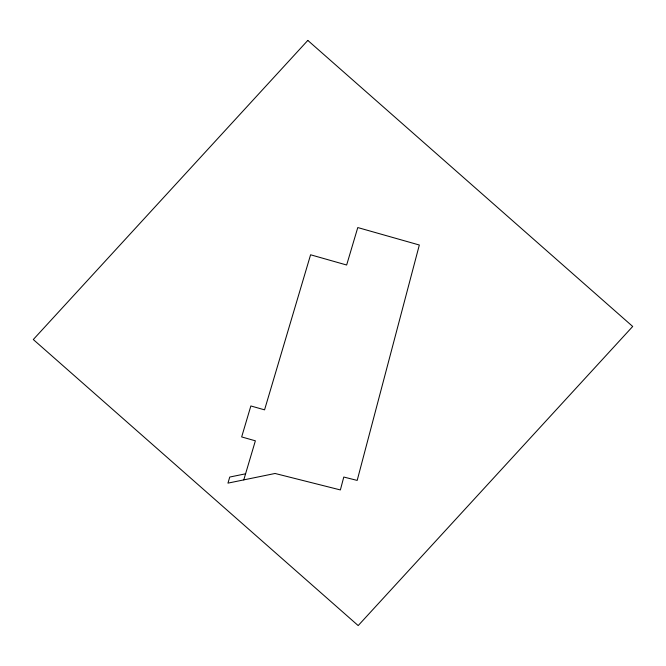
<?xml version="1.0" encoding="UTF-8"?>
<svg xmlns="http://www.w3.org/2000/svg" width="666" height="666" viewBox="0 0 666 666"><rect width="100%" height="100%" fill="white"/><g stroke="black" fill="none" stroke-linecap="round" stroke-linejoin="round"><path stroke-width="1" d="M243.773 479.886L255.369 440.817L241.666 436.929L250.857 405.96L264.56 409.848L310.589 254.787L346.653 265.01L357.775 227.556L419.33 245.013L357.184 480.411L343.781 477.039L340.376 489.935L275.066 473.476L227.947 483.133L229.753 477.047L245.579 473.801M307.817 40.418L33.3 339.527L358.183 625.582L632.7 326.465L307.817 40.418"/></g></svg>
